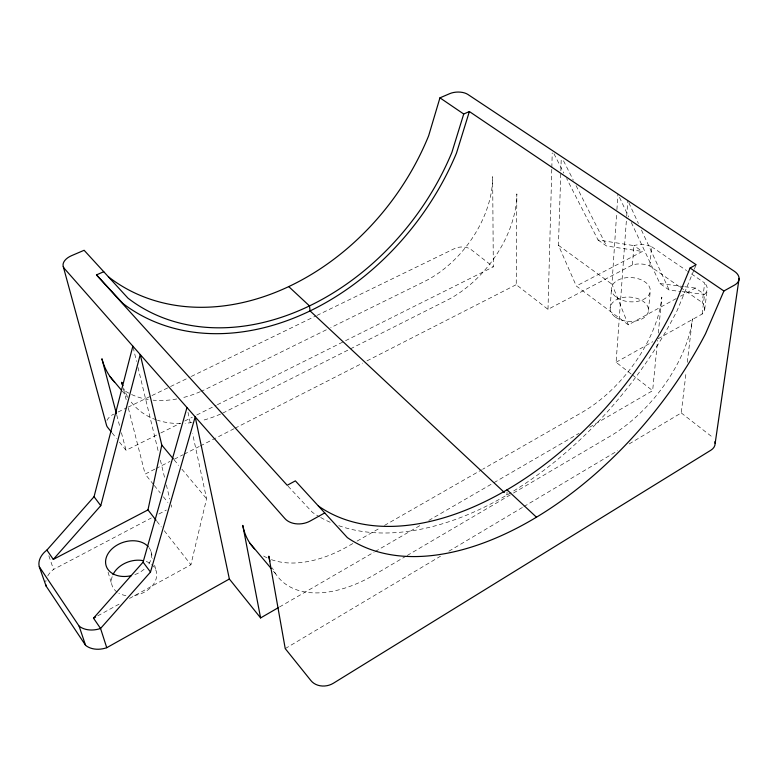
<?xml version="1.0" encoding="UTF-8"?>
<svg xmlns="http://www.w3.org/2000/svg" width="778" height="778" viewBox="0 0 778 778"><rect width="100%" height="100%" fill="white"/><g stroke="black" fill="none" stroke-linecap="round" stroke-linejoin="round"><path stroke-width="0.58" stroke-dasharray="3.89 2.92" d="M507.032 491.861L507.023 494.964L505.253 493.301M679.505 286.722L649.844 266.037A16.805 10.347 3.7 0 0 632.407 264.938L547.994 309.352L516.232 284.67L516.845 193.907A93.905 61.073 -52.4 0 1 446.698 300.415L226.048 411.455A101.83 71.858 -42.7 0 1 221.681 413.556M547.994 309.352L551.797 168.661M551.826 167.445L552.224 152.887M676.238 298.567L628.352 324.825L576.313 286.012L558.439 245.294L560.812 172.055M560.85 170.859L561.23 158.848M610.185 307.835L611.479 288.317M628.352 324.825L611.955 284.184L616.584 214.465M616.905 209.652L617.946 194.023M631.084 373.936L616.088 362.276L626.601 217.47M626.689 216.265L627.827 200.578M632.407 264.938L633.914 245.605L598.058 240.003L566.627 178.512M649.844 266.037L651.565 246.675A17.009 10.299 3.5 0 0 633.914 245.605L642.395 251.469L576.313 286.012M648.492 310.432L650.262 290.855M589.578 427.239L652.645 390.682L657.595 340.287M658.305 333.091L661.845 297.099A104.028 57.222 -51.4 0 1 581.779 412.525L482.613 469.28M629.149 443.927L681.256 412.924L686.138 371.933M687.285 362.285L692.459 318.883A106.178 56.152 -51.2 0 1 610.234 436.147L512.887 493.369M658.062 338.761L702.116 314.069A17.427 10.921 5.5 0 0 702.242 302.574L704.673 282.968L687.645 271.327M702.116 314.069L704.576 294.405A17.651 10.882 5.2 0 0 704.673 282.968M704.683 309.469L707.163 289.824M129.508 598.428L190.911 564.75L206.578 498.727L192.574 433.599M693.85 270.316L677.181 310.471A291.273 176.188 -51.4 0 1 512.031 491.968M694.307 269.198L696.164 264.734M285.234 648.599L440.523 556.192M448.857 551.232L522.845 507.198M523.886 506.575L617.683 450.754M406.116 556.114L374.714 574.572A116.399 67.569 -44.2 0 1 272.397 567.901M407.166 555.502L511.836 493.981M279.535 606.966L374.121 552.137M375.171 551.524L420.373 525.325M428.775 520.453L492.892 483.284M493.942 482.681L579.075 433.327M352.852 543.54L348.632 545.952A113.831 68.59 -44 0 1 271.434 559.654M357.063 541.118L380.277 527.844M384.497 525.422L481.553 469.883M616.088 362.276L652.81 341.698M97.746 615.855L121.037 603.076M680.487 296.233L695.386 288.064L704.576 294.405L682.18 291.662M47.73 575.944A21.084 15.161 -20.9 0 1 53.526 569.428L151.331 517.983M158.858 514.025L166.375 510.067M153.509 484.519L145.146 474.094L154.88 469.124M155.96 468.58L170.032 461.393M174.36 459.185L183.015 454.77M184.094 454.216L199.236 446.484M200.325 445.93L233.857 428.814M234.946 428.26L362.606 363.093M366.934 360.885L516.232 284.67M119.442 442.079L126.065 450.326L159.743 433.502M160.832 432.957L180.389 423.183M184.736 421.015L192.341 417.212M196.688 415.044L216.245 405.27M217.334 404.735L344.459 341.221M345.549 340.686L493.32 266.864L492.649 176.694A92.232 61.511 -52.7 0 1 424.107 281.665L330.679 327.664M326.332 329.804L205.752 389.185A99.856 72.16 -42.4 0 1 201.434 391.208M118.091 412.019L126.824 407.769M127.923 407.244L150.854 396.099M151.943 395.564L169.419 387.084M170.518 386.549L190.172 376.999M191.262 376.464L315.78 315.985M316.87 315.45L454.488 248.6A11.952 7.342 -1.8 0 1 471.157 249.631L493.32 266.864M631.269 222.411L659.948 283.552L669.216 290.077L681.003 291.526M659.948 283.552L683.57 286.557M684.757 286.712L695.386 288.064M598.058 240.003L606.587 246.004L642.395 251.469M651.565 246.675L686.643 270.637M680.487 287.403L702.242 302.574M558.439 245.294L611.955 284.184M632.028 374.656L652.645 390.682M681.256 412.924L710.956 436.001A14.422 9.968 8.5 0 1 713.231 438.247M288.025 486.153L312.406 512.342A291.273 176.188 -51.4 0 0 319.466 516.816M122.243 391.13L127.553 397.451M273.399 571.149L275.743 573.95M174.146 459.886L178.775 465.429M181.867 469.134L206.578 498.727M112.09 432.918L116.505 438.422M154.268 485.462L160.346 493.038M163.39 496.821L167.951 502.51M156.855 521.26L161.299 526.93M164.255 530.713L190.911 564.75M553.946 153.694L563.865 173.115M563.496 160.764L573.318 180.185M576.041 185.582L606.587 246.004M619.483 197.301L628.702 216.955M628.828 202.766L638.427 223.5M641.451 230.045L669.216 290.077M48.849 555.774L53.526 569.428M108.074 572.209L111.857 584.745M150.981 551.495L152.799 558.361M154.618 565.217L156.135 570.935M116.778 415.112L119.559 425.683M121.417 432.724L126.065 450.326M123.546 389.301L126.551 401.078M128.351 408.149L145.146 474.094M133.135 347.348L136.539 361.459M137.959 367.333L158.411 451.989M160.394 460.216L164.936 479.024M166.356 484.908L169.769 499.009M171.189 504.893L171.753 507.246M187.994 412.282L190.795 425.303M106.975 420.431A13.712 9.112 -14.6 0 1 113.724 414.139M267.078 557.836A113.831 68.59 -44 0 1 263.032 555.667M220.573 414.052A101.83 71.858 -42.7 0 1 201.473 420.655M192.059 422.522A101.83 71.858 -42.7 0 1 185.086 423.281M180.496 423.475A101.83 71.858 -42.7 0 1 157.477 420.227M156.3 419.828A101.83 71.858 -42.7 0 1 130.519 401.127M127.417 396.352A101.83 71.858 -42.7 0 1 123.498 387.921M200.335 391.684A99.856 72.16 -42.4 0 1 181.43 397.996M176.762 398.968A99.856 72.16 -42.4 0 1 153.11 400.174M148.258 399.552A99.856 72.16 -42.4 0 1 123.614 390.002M45.776 581.798A21.084 15.161 -20.9 0 1 46.009 580.33M148.929 547.518A23.535 17.155 -18.2 0 1 147.985 565.188M144.105 569.292A23.535 17.155 -18.2 0 1 134.419 574.748M151.661 564.449A23.204 17.135 -18.6 0 1 154.258 583.053A23.204 17.135 -18.6 0 1 132.96 595.715M125.948 595.588A23.204 17.135 -18.6 0 1 118.83 593.225M117.147 592.155A23.204 17.135 -18.6 0 1 112.567 575.574M146.215 561.473A23.204 17.135 -18.6 0 1 150.708 563.729M511.029 492.581A291.273 176.188 -51.4 0 1 338.09 525.432M330.203 522.281A291.273 176.188 -51.4 0 1 320.507 517.409M616.672 297.459A19.44 12.137 3.6 0 0 649.426 293.958A19.44 12.137 3.6 0 0 626.485 277.697A19.44 12.137 3.6 0 0 616.672 297.459M615.301 317.016A19.197 12.185 3.8 0 0 647.656 313.553A19.197 12.185 3.8 0 0 625.026 297.196A19.197 12.185 3.8 0 0 615.301 317.016"/><path stroke-width="1.17" d="M715.147 443.411L739.1 278.417M156.115 520.317L147.976 509.911L161.795 445.084L140.234 354.554L100.761 505.681L53.283 559.401L46.904 550.085L94.05 496.714L132.844 346.171M46.904 550.085A21.395 15.181 -20.4 0 0 39.279 566.724L46.087 586.048L85.58 645.332A21.823 16.387 -21.9 0 0 104.816 648.307L106.742 647.704L100.557 628.468L93.516 618.17L143.084 562.154L186.973 407.546M39.279 566.724L79.084 626.086A22.154 16.426 -21.3 0 0 100.557 628.468L150.494 572.054L195.181 416.852L229.364 579.007L260.611 617.927L278.485 607.569M103.756 271.716L96.482 274.897L287.218 485.278L295.377 480.872L347.328 537.588A289.241 167.902 -51.2 0 0 705.529 333.743L723.9 290.991L734.51 285.088A16.075 9.754 6 0 0 734.276 271.221L467.918 94.478A13.08 6.944 -2.2 0 0 449.684 93.671L439.949 97.843L428.659 135.742A231.815 180.029 -53.9 0 1 108.385 276.783M318.328 505.943A282.219 170.577 -51.4 0 0 672.659 310.237L690.105 268.002L696.164 264.734L469.377 111.536L463.727 114.016L451.901 152.362A236.483 179.883 -53.5 0 1 128 298.188L84.121 250.283L71.615 255.641A15.21 8.83 -12.6 0 0 64.448 268.614L284.865 518.537A18.429 13.673 -9.6 0 0 310.296 520.959L324.737 512.926M469.377 111.536L456.501 153.072A244.01 185.718 -53.5 0 1 123.002 303.556L96.482 274.897M106.742 647.704L229.364 579.007M93.516 618.17L95.636 617.012M53.283 559.401L147.976 509.911M439.949 97.843L463.727 114.016M690.105 268.002L723.9 290.991M288.687 286.557L309.479 305.919L310.101 310.928L504.368 492.474M507.032 489.8L536.46 517.185M110.106 376.669L121.485 390.225M249.952 543.229L271.055 568.358M161.795 445.084L173.377 458.962M111.351 432.004L107.675 427.423A13.712 9.112 -14.6 0 1 106.537 425.284L63.261 266.543M94.05 496.714L100.761 505.681M143.084 562.154L150.494 572.054M79.084 626.086L85.58 645.332M116.467 413.945L101.918 358.775A99.856 72.16 -42.4 0 0 114.599 382.241M122.652 385.771L121.747 382.241A101.83 71.858 -42.7 0 0 122.73 385.674M260.611 617.927L242.785 525.393A113.831 68.59 -44 0 0 254.523 548.889M269.937 561.084A116.399 67.569 -44.2 0 1 268.828 556.192L285.234 648.599L310.957 680.633A16.26 13.479 -11.9 0 0 333.441 683.201L710.917 450.19A14.422 9.968 8.5 0 0 714.933 441.641M46.087 586.048A21.084 15.161 -20.9 0 1 45.805 584.667M131.443 575.623A23.535 17.155 -18.2 0 1 106.372 566.472A23.535 17.155 -18.2 0 1 119.462 543.822A23.535 17.155 -18.2 0 1 148.19 546.633M112.966 574.66A23.204 17.135 -18.6 0 1 143.113 560.637"/></g></svg>
